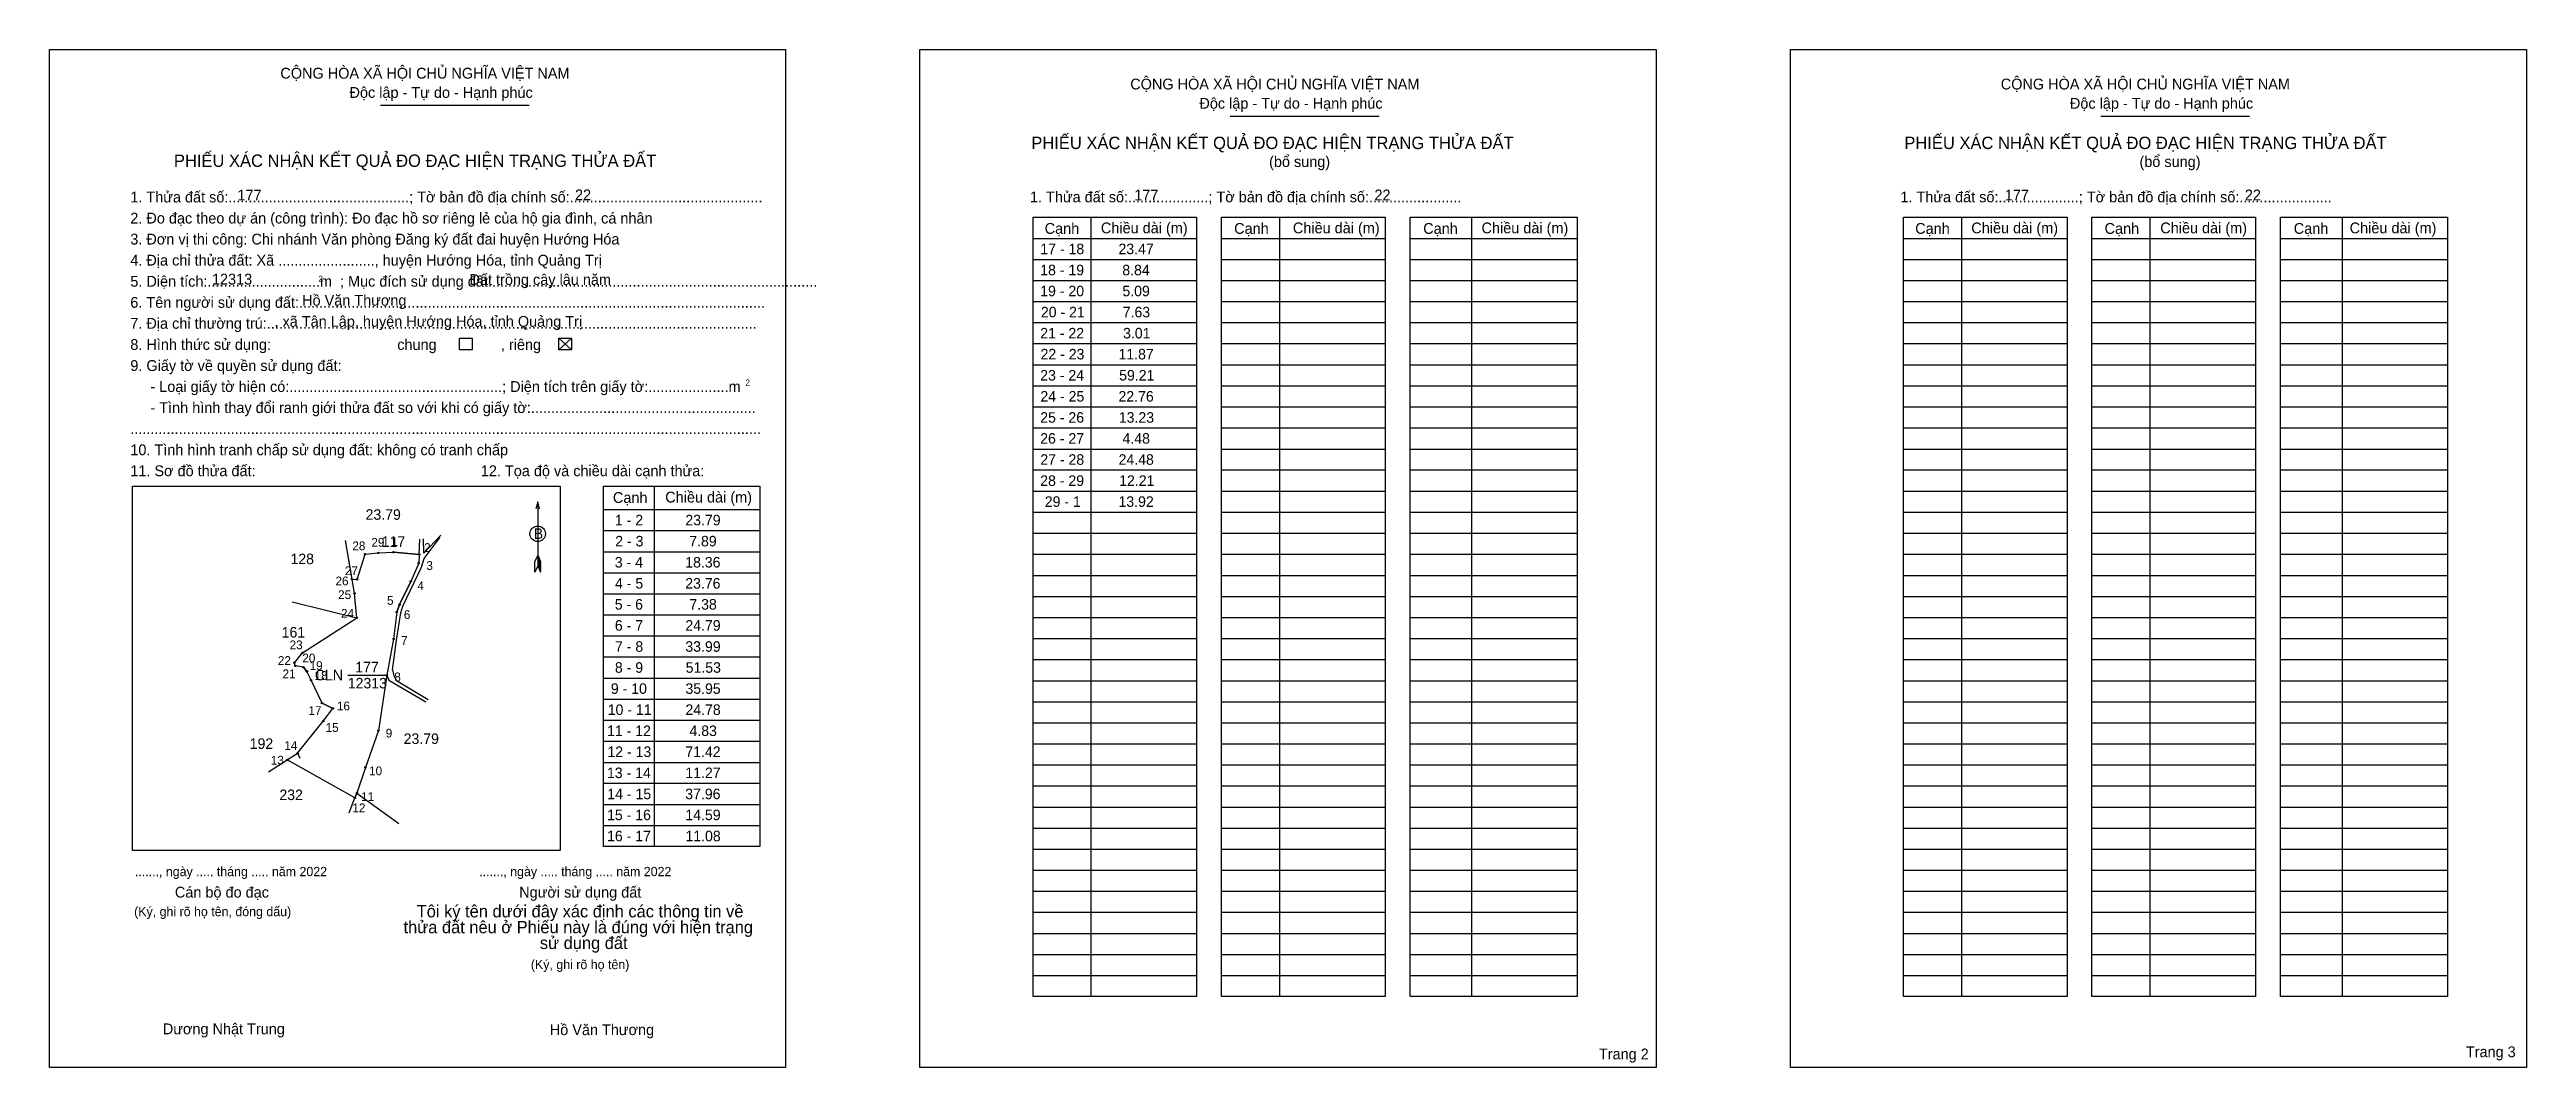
# Model space of a CAD drawing. Extents: x 548160 to 550439, y 1835381 to 1836317.
import ezdxf

# ---------------------------------------------------------------- set-up
doc = ezdxf.new("R2010")
doc.units = 0
for name, color, linetype in [('Level 1', 7, 'Continuous'), ('Level 10', 7, 'Continuous'), ('Level 11', 7, 'Continuous'), ('Level 13', 7, 'Continuous'), ('Level 2', 7, 'Continuous'), ('Level 25', 7, 'Continuous'), ('Level 27', 7, 'Continuous'), ('Level 48', 7, 'Continuous'), ('Level 50', 7, 'Continuous'), ('Level 52', 7, 'Continuous'), ('Level 55', 7, 'Continuous'), ('Level 6', 7, 'Continuous'), ('Level 9', 7, 'Continuous')]:
    doc.layers.add(name, color=color, linetype=linetype)

msp = doc.modelspace()

# ---------------------------------------------------------------- linework, layer by layer
at = {"layer": 'Level 1'}
for p, q in [((548160.5, 1836317.4), (548160.5, 1836317.4)), ((548961.1, 1836317.4), (548961.1, 1836317.4)), ((548464.9, 1836266.2), (548601.8, 1836266.2)), ((549246.5, 1836256.2), (549383.4, 1836256.2)), ((550047.2, 1836256.2), (550184.1, 1836256.2)), ((549118.3, 1836163.1), (549118.3, 1835446.4)), ((549291.8, 1836163.1), (549291.8, 1835446.4)), ((549468.4, 1836163.1), (549468.4, 1835446.4)), ((549919, 1836163.1), (549919, 1835446.4)), ((550092.4, 1836163.1), (550092.4, 1835446.4)), ((550269.1, 1836163.1), (550269.1, 1835446.4)), ((549065.1, 1836143.7), (549215.5, 1836143.7)), ((549238.5, 1836143.7), (549388.9, 1836143.7)), ((549411.9, 1836143.7), (549565.6, 1836143.7)), ((549865.7, 1836143.7), (550016.2, 1836143.7)), ((550039.1, 1836143.7), (550189.6, 1836143.7)), ((550212.6, 1836143.7), (550366.2, 1836143.7)), ((549065.1, 1836124.4), (549215.5, 1836124.4)), ((549238.5, 1836124.4), (549388.9, 1836124.4)), ((549411.9, 1836124.4), (549565.6, 1836124.4)), ((549865.7, 1836124.4), (550016.2, 1836124.4)), ((550039.1, 1836124.4), (550189.6, 1836124.4)), ((550212.6, 1836124.4), (550366.2, 1836124.4)), ((549065.1, 1836105), (549215.5, 1836105)), ((549238.5, 1836105), (549388.9, 1836105)), ((549411.9, 1836105), (549565.6, 1836105)), ((549865.7, 1836105), (550016.2, 1836105)), ((550039.1, 1836105), (550189.6, 1836105)), ((550212.6, 1836105), (550366.2, 1836105)), ((549065.1, 1836085.6), (549215.5, 1836085.6)), ((549238.5, 1836085.6), (549388.9, 1836085.6)), ((549411.9, 1836085.6), (549565.6, 1836085.6)), ((549865.7, 1836085.6), (550016.2, 1836085.6)), ((550039.1, 1836085.6), (550189.6, 1836085.6)), ((550212.6, 1836085.6), (550366.2, 1836085.6)), ((548628.9, 1836051.9), (548640.6, 1836041.1)), ((548628.9, 1836041.1), (548640.6, 1836051.9)), ((549065.1, 1836066.3), (549215.5, 1836066.3)), ((549238.5, 1836066.3), (549388.9, 1836066.3)), ((549411.9, 1836066.3), (549565.6, 1836066.3)), ((549865.7, 1836066.3), (550016.2, 1836066.3)), ((550039.1, 1836066.3), (550189.6, 1836066.3)), ((550212.6, 1836066.3), (550366.2, 1836066.3)), ((549065.1, 1836046.9), (549215.5, 1836046.9)), ((549065.1, 1836027.5), (549215.5, 1836027.5)), ((549238.5, 1836046.9), (549388.9, 1836046.9)), ((549238.5, 1836027.5), (549388.9, 1836027.5)), ((549411.9, 1836046.9), (549565.6, 1836046.9)), ((549411.9, 1836027.5), (549565.6, 1836027.5)), ((549865.7, 1836046.9), (550016.2, 1836046.9)), ((549865.7, 1836027.5), (550016.2, 1836027.5)), ((550039.1, 1836046.9), (550189.6, 1836046.9)), ((550039.1, 1836027.5), (550189.6, 1836027.5)), ((550212.6, 1836046.9), (550366.2, 1836046.9)), ((550212.6, 1836027.5), (550366.2, 1836027.5)), ((549065.1, 1836008.1), (549215.5, 1836008.1)), ((549238.5, 1836008.1), (549388.9, 1836008.1)), ((549411.9, 1836008.1), (549565.6, 1836008.1)), ((549865.7, 1836008.1), (550016.2, 1836008.1)), ((550039.1, 1836008.1), (550189.6, 1836008.1)), ((550212.6, 1836008.1), (550366.2, 1836008.1)), ((549065.1, 1835988.8), (549215.5, 1835988.8)), ((549238.5, 1835988.8), (549388.9, 1835988.8)), ((549411.9, 1835988.8), (549565.6, 1835988.8)), ((549865.7, 1835988.8), (550016.2, 1835988.8)), ((550039.1, 1835988.8), (550189.6, 1835988.8)), ((550212.6, 1835988.8), (550366.2, 1835988.8)), ((549065.1, 1835969.4), (549215.5, 1835969.4)), ((549238.5, 1835969.4), (549388.9, 1835969.4)), ((549411.9, 1835969.4), (549565.6, 1835969.4)), ((549865.7, 1835969.4), (550016.2, 1835969.4)), ((550039.1, 1835969.4), (550189.6, 1835969.4)), ((550212.6, 1835969.4), (550366.2, 1835969.4)), ((549065.1, 1835950), (549215.5, 1835950)), ((549238.5, 1835950), (549388.9, 1835950)), ((549411.9, 1835950), (549565.6, 1835950)), ((549865.7, 1835950), (550016.2, 1835950)), ((550039.1, 1835950), (550189.6, 1835950)), ((550212.6, 1835950), (550366.2, 1835950)), ((548236.7, 1835915.8), (548236.7, 1835915.8)), ((548716.5, 1835915.9), (548716.5, 1835584.3)), ((549065.1, 1835930.7), (549215.5, 1835930.7)), ((549065.1, 1835911.3), (549215.5, 1835911.3)), ((549238.5, 1835930.7), (549388.9, 1835930.7)), ((549238.5, 1835911.3), (549388.9, 1835911.3)), ((549411.9, 1835930.7), (549565.6, 1835930.7)), ((549411.9, 1835911.3), (549565.6, 1835911.3)), ((549865.7, 1835930.7), (550016.2, 1835930.7)), ((549865.7, 1835911.3), (550016.2, 1835911.3)), ((550039.1, 1835930.7), (550189.6, 1835930.7)), ((550039.1, 1835911.3), (550189.6, 1835911.3)), ((550212.6, 1835930.7), (550366.2, 1835930.7)), ((550212.6, 1835911.3), (550366.2, 1835911.3)), ((548609.5, 1835901.3), (548609.5, 1835842.7)), ((548670, 1835894.3), (548813.7, 1835894.3)), ((549065.1, 1835891.9), (549215.5, 1835891.9)), ((549238.5, 1835891.9), (549388.9, 1835891.9)), ((549411.9, 1835891.9), (549565.6, 1835891.9)), ((549865.7, 1835891.9), (550016.2, 1835891.9)), ((550039.1, 1835891.9), (550189.6, 1835891.9)), ((550212.6, 1835891.9), (550366.2, 1835891.9)), ((548670, 1835874.9), (548813.7, 1835874.9)), ((549065.1, 1835872.5), (549215.5, 1835872.5)), ((549238.5, 1835872.5), (549388.9, 1835872.5)), ((549411.9, 1835872.5), (549565.6, 1835872.5)), ((549865.7, 1835872.5), (550016.2, 1835872.5)), ((550039.1, 1835872.5), (550189.6, 1835872.5)), ((550212.6, 1835872.5), (550366.2, 1835872.5)), ((548606.9, 1835836.8), (548607, 1835846.5)), ((548609.5, 1835842.7), (548606.9, 1835836.8)), ((548609.5, 1835852.4), (548607, 1835846.5)), ((548609.5, 1835852.4), (548612, 1835846.5)), ((548609.5, 1835851.6), (548612, 1835845.6)), ((548609.5, 1835850.8), (548612, 1835844.7)), ((548609.5, 1835849.9), (548612, 1835843.9)), ((548609.5, 1835849), (548612, 1835843)), ((548609.5, 1835848.2), (548612, 1835842.1)), ((548609.5, 1835847.4), (548612, 1835841.3)), ((548609.5, 1835846.5), (548612, 1835840.4)), ((548609.5, 1835845.7), (548612, 1835839.5)), ((548609.5, 1835844.8), (548612, 1835838.6)), ((548609.5, 1835844), (548612.1, 1835837.8)), ((548609.5, 1835842.7), (548612.1, 1835836.8)), ((548612.1, 1835836.8), (548612, 1835846.5)), ((548670, 1835855.5), (548813.7, 1835855.5)), ((549065.1, 1835853.2), (549215.5, 1835853.2)), ((549238.5, 1835853.2), (549388.9, 1835853.2)), ((549411.9, 1835853.2), (549565.6, 1835853.2)), ((549865.7, 1835853.2), (550016.2, 1835853.2)), ((550039.1, 1835853.2), (550189.6, 1835853.2)), ((550212.6, 1835853.2), (550366.2, 1835853.2)), ((548670, 1835836.2), (548813.7, 1835836.2)), ((549065.1, 1835833.8), (549215.5, 1835833.8)), ((549238.5, 1835833.8), (549388.9, 1835833.8)), ((549411.9, 1835833.8), (549565.6, 1835833.8)), ((549865.7, 1835833.8), (550016.2, 1835833.8)), ((550039.1, 1835833.8), (550189.6, 1835833.8)), ((550212.6, 1835833.8), (550366.2, 1835833.8)), ((548670, 1835816.8), (548813.7, 1835816.8)), ((548670, 1835797.4), (548813.7, 1835797.4)), ((549065.1, 1835814.4), (549215.5, 1835814.4)), ((549238.5, 1835814.4), (549388.9, 1835814.4)), ((549411.9, 1835814.4), (549565.6, 1835814.4)), ((549865.7, 1835814.4), (550016.2, 1835814.4)), ((550039.1, 1835814.4), (550189.6, 1835814.4)), ((550212.6, 1835814.4), (550366.2, 1835814.4)), ((548670, 1835778.1), (548813.7, 1835778.1)), ((549065.1, 1835795.1), (549215.5, 1835795.1)), ((549065.1, 1835775.7), (549215.5, 1835775.7)), ((549238.5, 1835795.1), (549388.9, 1835795.1)), ((549238.5, 1835775.7), (549388.9, 1835775.7)), ((549411.9, 1835795.1), (549565.6, 1835795.1)), ((549411.9, 1835775.7), (549565.6, 1835775.7)), ((549865.7, 1835795.1), (550016.2, 1835795.1)), ((549865.7, 1835775.7), (550016.2, 1835775.7)), ((550039.1, 1835795.1), (550189.6, 1835795.1)), ((550039.1, 1835775.7), (550189.6, 1835775.7)), ((550212.6, 1835795.1), (550366.2, 1835795.1)), ((550212.6, 1835775.7), (550366.2, 1835775.7)), ((548670, 1835758.7), (548813.7, 1835758.7)), ((549065.1, 1835756.3), (549215.5, 1835756.3)), ((549238.5, 1835756.3), (549388.9, 1835756.3)), ((549411.9, 1835756.3), (549565.6, 1835756.3)), ((549865.7, 1835756.3), (550016.2, 1835756.3)), ((550039.1, 1835756.3), (550189.6, 1835756.3)), ((550212.6, 1835756.3), (550366.2, 1835756.3)), ((548670, 1835739.3), (548813.7, 1835739.3)), ((549065.1, 1835736.9), (549215.5, 1835736.9)), ((549238.5, 1835736.9), (549388.9, 1835736.9)), ((549411.9, 1835736.9), (549565.6, 1835736.9)), ((549865.7, 1835736.9), (550016.2, 1835736.9)), ((550039.1, 1835736.9), (550189.6, 1835736.9)), ((550212.6, 1835736.9), (550366.2, 1835736.9)), ((548670, 1835719.9), (548813.7, 1835719.9)), ((549065.1, 1835717.6), (549215.5, 1835717.6)), ((549238.5, 1835717.6), (549388.9, 1835717.6)), ((549411.9, 1835717.6), (549565.6, 1835717.6)), ((549865.7, 1835717.6), (550016.2, 1835717.6)), ((550039.1, 1835717.6), (550189.6, 1835717.6)), ((550212.6, 1835717.6), (550366.2, 1835717.6)), ((548670, 1835700.6), (548813.7, 1835700.6)), ((549065.1, 1835698.2), (549215.5, 1835698.2)), ((549238.5, 1835698.2), (549388.9, 1835698.2)), ((549411.9, 1835698.2), (549565.6, 1835698.2)), ((549865.7, 1835698.2), (550016.2, 1835698.2)), ((550039.1, 1835698.2), (550189.6, 1835698.2)), ((550212.6, 1835698.2), (550366.2, 1835698.2)), ((548670, 1835681.2), (548813.7, 1835681.2)), ((548670, 1835661.8), (548813.7, 1835661.8)), ((549065.1, 1835678.8), (549215.5, 1835678.8)), ((549238.5, 1835678.8), (549388.9, 1835678.8)), ((549411.9, 1835678.8), (549565.6, 1835678.8)), ((549865.7, 1835678.8), (550016.2, 1835678.8)), ((550039.1, 1835678.8), (550189.6, 1835678.8)), ((550212.6, 1835678.8), (550366.2, 1835678.8)), ((548670, 1835642.5), (548813.7, 1835642.5)), ((549065.1, 1835659.5), (549215.5, 1835659.5)), ((549065.1, 1835640.1), (549215.5, 1835640.1)), ((549238.5, 1835659.5), (549388.9, 1835659.5)), ((549238.5, 1835640.1), (549388.9, 1835640.1)), ((549411.9, 1835659.5), (549565.6, 1835659.5)), ((549411.9, 1835640.1), (549565.6, 1835640.1)), ((549865.7, 1835659.5), (550016.2, 1835659.5)), ((549865.7, 1835640.1), (550016.2, 1835640.1)), ((550039.1, 1835659.5), (550189.6, 1835659.5)), ((550039.1, 1835640.1), (550189.6, 1835640.1)), ((550212.6, 1835659.5), (550366.2, 1835659.5)), ((550212.6, 1835640.1), (550366.2, 1835640.1)), ((548670, 1835623.1), (548813.7, 1835623.1)), ((549065.1, 1835620.7), (549215.5, 1835620.7)), ((549238.5, 1835620.7), (549388.9, 1835620.7)), ((549411.9, 1835620.7), (549565.6, 1835620.7)), ((549865.7, 1835620.7), (550016.2, 1835620.7)), ((550039.1, 1835620.7), (550189.6, 1835620.7)), ((550212.6, 1835620.7), (550366.2, 1835620.7)), ((548670, 1835603.7), (548813.7, 1835603.7)), ((549065.1, 1835601.3), (549215.5, 1835601.3)), ((549238.5, 1835601.3), (549388.9, 1835601.3)), ((549411.9, 1835601.3), (549565.6, 1835601.3)), ((549865.7, 1835601.3), (550016.2, 1835601.3)), ((550039.1, 1835601.3), (550189.6, 1835601.3)), ((550212.6, 1835601.3), (550366.2, 1835601.3)), ((548630.2, 1835580.6), (548630.2, 1835580.6)), ((549065.1, 1835582), (549215.5, 1835582)), ((549238.5, 1835582), (549388.9, 1835582)), ((549411.9, 1835582), (549565.6, 1835582)), ((549865.7, 1835582), (550016.2, 1835582)), ((550039.1, 1835582), (550189.6, 1835582)), ((550212.6, 1835582), (550366.2, 1835582)), ((549065.1, 1835562.6), (549215.5, 1835562.6)), ((549238.5, 1835562.6), (549388.9, 1835562.6)), ((549411.9, 1835562.6), (549565.6, 1835562.6)), ((549865.7, 1835562.6), (550016.2, 1835562.6)), ((550039.1, 1835562.6), (550189.6, 1835562.6)), ((550212.6, 1835562.6), (550366.2, 1835562.6)), ((549065.1, 1835543.2), (549215.5, 1835543.2)), ((549065.1, 1835523.9), (549215.5, 1835523.9)), ((549238.5, 1835543.2), (549388.9, 1835543.2)), ((549238.5, 1835523.9), (549388.9, 1835523.9)), ((549411.9, 1835543.2), (549565.6, 1835543.2)), ((549411.9, 1835523.9), (549565.6, 1835523.9)), ((549865.7, 1835543.2), (550016.2, 1835543.2)), ((549865.7, 1835523.9), (550016.2, 1835523.9)), ((550039.1, 1835543.2), (550189.6, 1835543.2)), ((550039.1, 1835523.9), (550189.6, 1835523.9)), ((550212.6, 1835543.2), (550366.2, 1835543.2)), ((550212.6, 1835523.9), (550366.2, 1835523.9)), ((549065.1, 1835504.5), (549215.5, 1835504.5)), ((549238.5, 1835504.5), (549388.9, 1835504.5)), ((549411.9, 1835504.5), (549565.6, 1835504.5)), ((549865.7, 1835504.5), (550016.2, 1835504.5)), ((550039.1, 1835504.5), (550189.6, 1835504.5)), ((550212.6, 1835504.5), (550366.2, 1835504.5)), ((549065.1, 1835485.1), (549215.5, 1835485.1)), ((549238.5, 1835485.1), (549388.9, 1835485.1)), ((549411.9, 1835485.1), (549565.6, 1835485.1)), ((549865.7, 1835485.1), (550016.2, 1835485.1)), ((550039.1, 1835485.1), (550189.6, 1835485.1)), ((550212.6, 1835485.1), (550366.2, 1835485.1)), ((549065.1, 1835465.7), (549215.5, 1835465.7)), ((549238.5, 1835465.7), (549388.9, 1835465.7)), ((549411.9, 1835465.7), (549565.6, 1835465.7)), ((549865.7, 1835465.7), (550016.2, 1835465.7)), ((550039.1, 1835465.7), (550189.6, 1835465.7)), ((550212.6, 1835465.7), (550366.2, 1835465.7)), ((548837.4, 1835381.2), (548837.4, 1835381.2)), ((549638.1, 1835381.2), (549638.1, 1835381.2))]:
    msp.add_line(p, q, dxfattribs=at)
for points in [[(549065.1, 1836163.1), (549215.5, 1836163.1), (549215.5, 1835446.4), (549065.1, 1835446.4)], [(549238.5, 1836163.1), (549388.9, 1836163.1), (549388.9, 1835446.4), (549238.5, 1835446.4)], [(549411.9, 1836163.1), (549565.6, 1836163.1), (549565.6, 1835446.4), (549411.9, 1835446.4)], [(549865.7, 1836163.1), (550016.2, 1836163.1), (550016.2, 1835446.4), (549865.7, 1835446.4)], [(550039.1, 1836163.1), (550189.6, 1836163.1), (550189.6, 1835446.4), (550039.1, 1835446.4)], [(550212.6, 1836163.1), (550366.2, 1836163.1), (550366.2, 1835446.4), (550212.6, 1835446.4)], [(548236.7, 1835915.8), (548630.2, 1835915.8), (548630.2, 1835580.6), (548236.7, 1835580.6)], [(548670, 1835915.9), (548813.7, 1835915.9), (548813.7, 1835584.3), (548670, 1835584.3)]]:
    msp.add_lwpolyline(points, close=True, dxfattribs=at)
msp.add_lwpolyline([(548611.2, 1835895.1), (548609.5, 1835901.3), (548607.8, 1835895.1)], dxfattribs=at)
msp.add_circle((548609.5, 1835872), 7.15, dxfattribs=at)
at = {"layer": 'Level 10'}
msp.add_lwpolyline([(548476.9, 1835775.3), (548470.7, 1835741.9), (548463, 1835691), (548451, 1835657.1), (548443.2, 1835633.6), (548441.4, 1835629.1), (548379.2, 1835664), (548388.7, 1835670.1), (548412.3, 1835699.8), (548421.1, 1835711.4), (548411.1, 1835716.3), (548401.1, 1835737.5), (548397.3, 1835745.5), (548394, 1835749.3), (548386.5, 1835750.5), (548385.7, 1835753.4), (548393.2, 1835762.6), (548443, 1835794.6), (548441, 1835817.2), (548438.8, 1835830.3), (548443.3, 1835830.1), (548450.7, 1835853.4), (548462.9, 1835854.5), (548476.8, 1835855.1), (548500.5, 1835853), (548500.1, 1835845.1), (548492.8, 1835828.2), (548482.4, 1835806.9), (548479.8, 1835800)], close=True, dxfattribs=at)
at = {"layer": 'Level 11'}
for centre in [(548450.7, 1835853.4), (548462.9, 1835854.5), (548476.8, 1835855.1), (548500.1, 1835845.1), (548500.5, 1835853), (548438.8, 1835830.3), (548443.3, 1835830.1), (548492.8, 1835828.2), (548441, 1835817.2), (548479.8, 1835800), (548482.4, 1835806.9), (548443, 1835794.6), (548476.9, 1835775.3), (548476.9, 1835775.3), (548385.7, 1835753.4), (548386.5, 1835750.5), (548393.2, 1835762.6), (548394, 1835749.3), (548397.3, 1835745.5), (548401.1, 1835737.5), (548470.7, 1835741.9), (548411.1, 1835716.3), (548421.1, 1835711.4), (548412.3, 1835699.8), (548463, 1835691), (548379.2, 1835664), (548388.7, 1835670.1), (548451, 1835657.1), (548441.4, 1835629.1), (548443.2, 1835633.6)]:
    msp.add_circle(centre, 0.646, dxfattribs=at)
at = {"layer": 'Level 2'}
for points in [[(548160.5, 1836317.4), (548837.4, 1836317.4), (548837.4, 1835381.2), (548160.5, 1835381.2)], [(548961.1, 1836317.4), (549638.1, 1836317.4), (549638.1, 1835381.2), (548961.1, 1835381.2)], [(549761.8, 1836317.4), (550438.7, 1836317.4), (550438.7, 1835381.2), (549761.8, 1835381.2)]]:
    msp.add_lwpolyline(points, close=True, dxfattribs=at)
at = {"layer": 'Level 25'}
for p, q in [((548500.5, 1835853), (548476.8, 1835855.1)), ((548482.4, 1835806.9), (548492.8, 1835828.2)), ((548479.8, 1835800), (548482.4, 1835806.9)), ((548394, 1835749.3), (548397.3, 1835745.5)), ((548411.1, 1835716.3), (548421.1, 1835711.4)), ((548379.2, 1835664), (548388.7, 1835670.1)), ((548388.7, 1835670.1), (548390.7, 1835665.7)), ((548441.4, 1835629.1), (548443.2, 1835633.6))]:
    msp.add_line(p, q, dxfattribs=at)
at = {"layer": 'Level 27'}
msp.add_line((548438.8, 1835830.3), (548435.5, 1835849.4), dxfattribs=at)
at = {"layer": 'Level 50'}
for points in [[(548537.5, 1836051.9), (548549.1, 1836051.9), (548549.1, 1836041.1), (548537.5, 1836041.1)], [(548628.9, 1836051.9), (548640.6, 1836051.9), (548640.6, 1836041.1), (548628.9, 1836041.1)]]:
    msp.add_lwpolyline(points, close=True, dxfattribs=at)
at = {"layer": 'Level 9'}
for p, q in [((548438.8, 1835830.3), (548432.7, 1835865.9)), ((548500.5, 1835853), (548501.2, 1835867.2)), ((548504.7, 1835854.2), (548504.4, 1835867.3)), ((548504.7, 1835854.2), (548520.5, 1835870.9)), ((548505.2, 1835849.4), (548519.9, 1835868.8)), ((548502.7, 1835841.4), (548505.2, 1835849.4)), ((548485.4, 1835805.4), (548502.7, 1835841.4)), ((548383.8, 1835809.3), (548443, 1835794.6)), ((548479.5, 1835774.1), (548483.6, 1835799.2)), ((548483.6, 1835799.2), (548485.4, 1835805.4)), ((548475.8, 1835746.9), (548479.5, 1835774.1)), ((548434.8, 1835742.1), (548469.5, 1835742.1)), ((548470.7, 1835741.9), (548472.6, 1835737.3)), ((548472.6, 1835737.3), (548506.7, 1835717.6)), ((548475.8, 1835746.9), (548477.3, 1835741.3)), ((548477.3, 1835741.3), (548479.7, 1835737)), ((548479.7, 1835737), (548508.8, 1835719.6)), ((548362, 1835653.1), (548379.2, 1835664)), ((548436.1, 1835615.4), (548441.4, 1835629.1)), ((548443.2, 1835633.6), (548481.8, 1835605.4))]:
    msp.add_line(p, q, dxfattribs=at)

# ---------------------------------------------------------------- texts
at = {"layer": 'Level 1'}
for s, height, p in [('CỘNG HÒA XÃ HỘI CHỦ NGHĨA VIỆT NAM', 9.943, (548372.8, 1836290.7)), ('Độc lập - Tự do - Hạnh phúc', 9.943, (548436.4, 1836273)), ('CỘNG HÒA XÃ HỘI CHỦ NGHĨA VIỆT NAM', 9.943, (549154.5, 1836280.7)), ('CỘNG HÒA XÃ HỘI CHỦ NGHĨA VIỆT NAM', 9.943, (549955.2, 1836280.7)), ('Độc lập - Tự do - Hạnh phúc', 9.943, (549218.1, 1836263)), ('Độc lập - Tự do - Hạnh phúc', 9.943, (550018.8, 1836263)), ('PHIẾU XÁC NHẬN KẾT QUẢ ĐO ĐẠC HIỆN TRẠNG THỬA ĐẤT', 11.365, (549063.5, 1836225.9)), ('PHIẾU XÁC NHẬN KẾT QUẢ ĐO ĐẠC HIỆN TRẠNG THỬA ĐẤT', 11.365, (549866.5, 1836225.9)), ('PHIẾU XÁC NHẬN KẾT QUẢ ĐO ĐẠC HIỆN TRẠNG THỬA ĐẤT', 11.365, (548274.9, 1836209.5)), ('(bổ sung)', 9.94, (549282.2, 1836209.4)), ('(bổ sung)', 9.94, (550082.8, 1836209.4)), ('1. Thửa đất số:.............................................; Tờ bản đồ địa chính số:................................................', 9.9434, (548234.8, 1836176.8)), ('1. Thửa đất số:....................; Tờ bản đồ địa chính số:.......................', 9.943, (549062.3, 1836176.9)), ('1. Thửa đất số:....................; Tờ bản đồ địa chính số:.......................', 9.943, (549862.9, 1836176.9)), ('2. Đo đạc theo dự án (công trình): Đo đạc hồ sơ riêng lẻ của hộ gia đình, cá nhân', 9.943, (548234.8, 1836157.4)), ('3. Đơn vị thi công: Chi nhánh Văn phòng Đăng ký đất đai huyện Hướng Hóa', 9.943, (548234.8, 1836138.1)), ('Cạnh', 9.94, (549075.8, 1836147.9)), ('Chiều dài (m)', 9.943, (549127.5, 1836148.4)), ('Cạnh', 9.94, (549250.1, 1836147.9)), ('Chiều dài (m)', 9.943, (549304.1, 1836148.4)), ('Cạnh', 9.94, (549424, 1836147.9)), ('Chiều dài (m)', 9.943, (549477.6, 1836148.4)), ('Cạnh', 9.94, (549876.5, 1836147.9)), ('Chiều dài (m)', 9.943, (549928.1, 1836148.4)), ('Cạnh', 9.94, (550050.7, 1836147.9)), ('Chiều dài (m)', 9.943, (550101.9, 1836148.4)), ('Cạnh', 9.94, (550224.7, 1836147.9)), ('Chiều dài (m)', 9.943, (550276.1, 1836148.4)), ('4. Địa chỉ thửa đất: Xã ........................, huyện Hướng Hóa, tỉnh Quảng Trị', 9.943, (548234.8, 1836118.7)), ('5. Diện tích:............................m  ; Mục đích sử dụng đất:.................................................................................', 9.9434, (548234.8, 1836099.3)), ('2', 5.68, (548407.8, 1836103.8)), ('6. Tên người sử dụng đất:....................................................................................................................', 9.9434, (548234.8, 1836079.9)), ('7. Địa chỉ thường trú:..........................................................................................................................', 9.9434, (548234.8, 1836060.6)), ('chung                , riêng', 9.943, (548480.3, 1836041.1)), ('9. Giấy tờ về quyền sử dụng đất:', 9.943, (548234.8, 1836021.8)), ('     - Loại giấy tờ hiện có:.....................................................; Diện tích trên giấy tờ:....................m', 9.9434, (548234.8, 1836002.5)), ('2', 5.68, (548800.5, 1836008.3)), ('     - Tình hình thay đổi ranh giới thửa đất so với khi có giấy tờ:........................................................', 9.9434, (548234.8, 1835983.1)), ('.............................................................................................................................................................', 9.9434, (548234.8, 1835963.7)), ('10. Tình hình tranh chấp sử dụng đất: không có tranh chấp', 9.943, (548234.8, 1835944.3)), ('11. Sơ đồ thửa đất:', 9.943, (548234.8, 1835925)), ('12. Tọa độ và chiều dài cạnh thửa:', 9.943, (548557.2, 1835925)), ('Cạnh', 9.94, (548678.7, 1835900.4)), ('Chiều dài (m)', 9.943, (548726.8, 1835900.8)), ('B', 9.69, (548605.9, 1835867.3)), ('......., ngày ..... tháng ..... năm 2022', 8.523, (548239, 1835557.1)), ('Cán bộ đo đạc', 9.943, (548275.8, 1835537.4)), ('......., ngày ..... tháng ..... năm 2022', 8.523, (548555.7, 1835557.1)), ('Người sử dụng đất', 9.943, (548592.5, 1835537.4)), ('(Ký, ghi rõ họ tên, đóng dấu)', 8.523, (548238.3, 1835520.3)), ('Tôi ký tên dưới đây xác định các thông tin về', 11.299, (548498.2, 1835519.2)), ('thửa đất nêu ở Phiếu này là đúng với hiện trạng', 11.299, (548486.1, 1835504.6)), ('sử dụng đất', 11.299, (548611.5, 1835490.1)), ('(Ký, ghi rõ họ tên)', 8.523, (548603.2, 1835471.6)), ('Dương Nhật Trung', 9.943, (548264.7, 1835411.7)), ('Trang 2', 9.94, (549585.6, 1835388.6)), ('Trang 3', 9.94, (550383, 1835390.6))]:
    msp.add_text(s, height=height, dxfattribs=at).set_placement(p)
at = {"layer": 'Level 13'}
for s, p in [('177', (548441.7, 1835744.6)), ('CLN', (548404.5, 1835737.2)), ('12313', (548434.8, 1835729.8))]:
    msp.add_text(s, height=9.69, dxfattribs=at).set_placement(p)
at = {"layer": 'Level 48'}
msp.add_text('8. Hình thức sử dụng:', height=9.944, dxfattribs=at).set_placement((548234.8, 1836041.2))
at = {"layer": 'Level 52'}
for s, p in [('17 - 18', (549071.8, 1836129.2)), ('23.47', (549143.7, 1836129.2)), ('18 - 19', (549071.7, 1836109.8)), ('8.84', (549147.2, 1836109.8)), ('19 - 20', (549071.7, 1836090.5)), ('5.09', (549147.3, 1836090.5)), ('20 - 21', (549072.3, 1836071.1)), ('7.63', (549147.6, 1836071.1)), ('21 - 22', (549071.7, 1836051.7)), ('3.01', (549147.9, 1836051.7)), ('22 - 23', (549072, 1836032.4)), ('11.87', (549143.7, 1836032.4)), ('23 - 24', (549071.7, 1836013)), ('24 - 25', (549071.9, 1835993.6)), ('22.76', (549143.7, 1835993.6)), ('59.21', (549144.3, 1836013)), ('25 - 26', (549071.7, 1835974.2)), ('13.23', (549144, 1835974.2)), ('26 - 27', (549071.7, 1835954.9)), ('4.48', (549147.4, 1835954.9)), ('27 - 28', (549071.8, 1835935.5)), ('24.48', (549143.8, 1835935.5)), ('28 - 29', (549071.7, 1835916.1)), ('12.21', (549144.3, 1835916.1)), ('23.79', (548451.2, 1835884.9)), ('1 - 2', (548680.5, 1835879.8)), ('23.79', (548745.3, 1835879.8)), ('29 - 1', (549075.9, 1835896.8)), ('13.92', (549143.7, 1835896.8)), ('117', (548466, 1835860)), ('2 - 3', (548680.8, 1835860.4)), ('7.89', (548748.9, 1835860.4)), ('128', (548382.1, 1835844.1)), ('3 - 4', (548680.4, 1835841)), ('18.36', (548745.2, 1835841)), ('4 - 5', (548680.6, 1835821.6)), ('23.76', (548745.2, 1835821.6)), ('5 - 6', (548680.4, 1835802.3)), ('7.38', (548749, 1835802.3)), ('161', (548374, 1835776.6)), ('6 - 7', (548680.5, 1835782.9)), ('24.79', (548745.3, 1835782.9)), ('8 - 9', (548680.5, 1835744.2)), ('7 - 8', (548680.6, 1835763.5)), ('33.99', (548745.3, 1835763.5)), ('51.53', (548745.6, 1835744.2)), ('9 - 10', (548676.8, 1835724.8)), ('35.95', (548745.4, 1835724.8)), ('10 - 11', (548673.9, 1835705.4)), ('24.78', (548745.4, 1835705.4)), ('192', (548344.6, 1835674.2)), ('23.79', (548486.2, 1835678.7)), ('11 - 12', (548673.3, 1835686)), ('4.83', (548749.1, 1835686)), ('12 - 13', (548673.6, 1835666.7)), ('71.42', (548745.3, 1835666.7)), ('13 - 14', (548673.2, 1835647.3)), ('14 - 15', (548673.5, 1835627.9)), ('37.96', (548745.2, 1835627.9)), ('11.27', (548745.3, 1835647.3)), ('232', (548371.9, 1835627.1)), ('15 - 16', (548673.3, 1835608.6)), ('14.59', (548745.3, 1835608.6)), ('16 - 17', (548673.3, 1835589.2)), ('11.08', (548745.4, 1835589.2))]:
    msp.add_text(s, height=9.69, dxfattribs=at).set_placement(p)
at = {"layer": 'Level 55'}
for s, p in [('28', (548450.5, 1835853.4)), ('29', (548462.7, 1835854.5)), ('1', (548476.7, 1835855.1)), ('3', (548500, 1835845.1)), ('2', (548500.4, 1835853)), ('26', (548438.6, 1835830.3)), ('27', (548443.1, 1835830.1)), ('4', (548492.6, 1835828.2)), ('25', (548440.8, 1835817.2)), ('6', (548479.7, 1835800)), ('5', (548482.3, 1835806.9)), ('24', (548442.8, 1835794.6)), ('7', (548476.8, 1835775.3)), ('22', (548385.4, 1835753.4)), ('23', (548393, 1835762.6)), ('21', (548386.3, 1835750.5)), ('20', (548393.8, 1835749.3)), ('19', (548397.1, 1835745.5)), ('18', (548400.9, 1835737.5)), ('8', (548470.6, 1835741.9)), ('17', (548410.9, 1835716.3)), ('16', (548420.9, 1835711.4)), ('15', (548412.1, 1835699.8)), ('9', (548462.9, 1835691)), ('13', (548378.9, 1835664)), ('14', (548388.4, 1835670.1)), ('10', (548450.8, 1835657.1)), ('12', (548441.2, 1835629.1)), ('11', (548443, 1835633.6))]:
    msp.add_text(s, height=0.323, dxfattribs=at).set_placement(p)
at = {"layer": 'Level 6'}
for s, height, p in [('177', 9.94, (548333.3, 1836178.6)), ('22', 9.94, (548643.8, 1836178.8)), ('177', 9.94, (549158.2, 1836178.6)), ('22', 9.94, (549379.1, 1836178.7)), ('177', 9.94, (549958.9, 1836178.6)), ('22', 9.94, (550179.7, 1836178.7)), ('12313', 9.94, (548309.9, 1836101.3)), ('Hồ Văn Thương', 9.944, (548392.8, 1836081.8)), ('Đất trồng cây lâu năm', 9.944, (548546.8, 1836100.9)), (', xã Tân Lập, huyện Hướng Hóa, tỉnh Quảng Trị', 9.944, (548367.4, 1836062.4)), ('Hồ Văn Thương', 9.944, (548620.6, 1835410.9))]:
    msp.add_text(s, height=height, dxfattribs=at).set_placement(p)
at = {"layer": 'Level 9'}
for s, p in [('28', (548439, 1835856.9)), ('29', (548456.5, 1835860.1)), ('1', (548474.8, 1835860.7)), ('2', (548505, 1835855.3)), ('3', (548507.1, 1835838.8)), ('26', (548423.5, 1835824.6)), ('25', (548425.9, 1835812)), ('27', (548432.1, 1835834)), ('4', (548498.8, 1835820.2)), ('24', (548428.6, 1835794.8)), ('5', (548470.9, 1835806.7)), ('6', (548486.4, 1835793.6)), ('23', (548381.3, 1835765.8)), ('7', (548483.8, 1835769.8)), ('22', (548370.5, 1835751.4)), ('20', (548393, 1835753.7)), ('19', (548399.7, 1835746.7)), ('21', (548374.8, 1835739.2)), ('18', (548404.2, 1835737.6)), ('8', (548477.6, 1835736.3)), ('17', (548398.6, 1835705.4)), ('16', (548424.8, 1835709.6)), ('15', (548414.4, 1835689.8)), ('9', (548469.7, 1835684.6)), ('13', (548364, 1835659.7)), ('14', (548376.4, 1835673.2)), ('10', (548454.4, 1835649.9)), ('12', (548439, 1835615.9)), ('11', (548447.1, 1835626.2))]:
    msp.add_text(s, height=8.07, dxfattribs=at).set_placement(p)

doc.saveas('drawing.dxf')
